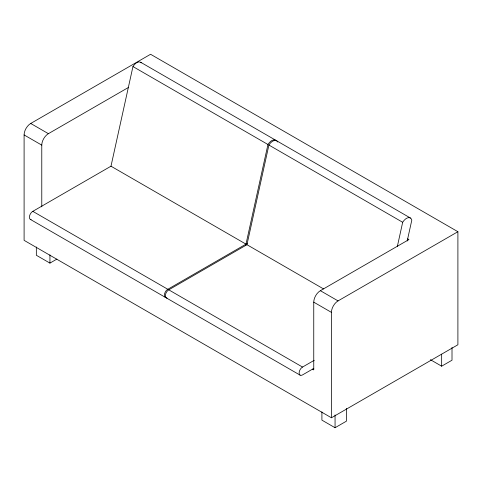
<?xml version="1.0" encoding="UTF-8"?>
<svg xmlns="http://www.w3.org/2000/svg" width="482" height="482" viewBox="0 0 482 482"><rect width="100%" height="100%" fill="white"/><g stroke="black" fill="none" stroke-linecap="round" stroke-linejoin="round"><path stroke-width="0.72" d="M31.101 219.647A4.808 2.778 -60 0 1 29.523 216.147A4.808 2.778 -60 0 1 32.806 211.339L110.987 166.2L132.954 66.558A7.814 4.513 -60 0 1 141.31 62.805M245.687 245.507L267.95 144.498A7.814 4.513 -60 0 1 276.313 140.75M167.067 298.141A4.808 2.778 -60 0 1 165.483 294.641A4.808 2.778 -60 0 1 168.766 289.839L246.953 244.699L268.914 145.058A7.814 4.513 -60 0 1 277.74 141.997M397.349 246.459L402.675 222.286A7.814 4.513 -60 0 1 411.815 220.087L407.2 241.024M30.715 123.464L150.571 54.273L457.9 231.709L457.9 344.769L331.429 417.78L24.1 240.343L24.1 134.93A9.357 5.404 -60 0 1 30.715 123.464L48.399 133.671L128.501 87.423M36.337 247.001L36.337 255.261L49.935 263.112L56.87 259.111M166.103 297.587A4.808 2.778 -60 0 1 164.519 294.086A4.808 2.778 -60 0 1 167.802 289.278L247.206 243.434M312.493 369.164L313.752 369.887L313.752 302.16A9.357 5.404 -60 0 1 320.373 290.694L408.947 239.56L407.682 238.831M331.429 417.78L331.429 312.366A9.357 5.404 -60 0 1 338.051 300.901L457.9 231.709M313.794 368.411L302.527 374.912A4.808 2.778 -60 0 1 299.129 372.954A4.808 2.778 -60 0 1 302.527 367.061L314.258 360.295M321.91 411.875L321.91 420.135L335.062 427.727L346.407 421.178L346.407 408.411M430.39 359.68L441.657 366.187L452.008 360.211L452.008 347.444M140.714 62.299L275.71 140.238M276.674 140.798L410.435 218.021M132.954 66.558L267.95 144.498M268.914 145.058L402.675 222.286M110.987 166.2L245.989 244.139M246.953 244.699L323.573 288.935M320.373 290.694L338.051 300.901M24.1 134.93L41.777 145.136L41.777 206.844M313.752 302.16L331.429 312.366M32.806 211.339L167.802 289.278M168.766 289.839L302.527 367.061M30.402 219.43L165.398 297.37M166.362 297.924L300.123 375.153M441.657 354.168L441.657 366.187M335.062 414.96L335.062 427.727M49.935 254.851L49.935 263.112M41.777 145.136A9.357 5.404 -60 0 1 48.399 133.671"/></g></svg>
